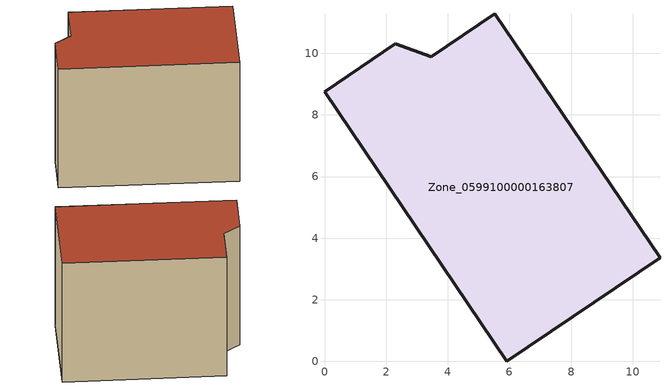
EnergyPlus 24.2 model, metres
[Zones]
Zone_0599100000163807
 floor ground (C_G): 5.91,0 0,8.76 2.3,10.31 3.46,9.89 5.53,11.29 10.89,3.36 z0
 wall outside (C_F): 5.91,0 10.89,3.36 5.53,11.29 3.46,9.89 2.3,10.31 0,8.76 5.91,0 z0:8.24
 roof outside (C_R): 0,8.76 5.91,0 10.89,3.36 5.53,11.29 3.46,9.89 2.3,10.31 z8.24
[BUILDING]
Pand.0599100000163807: North Axis=0; Terrain=City; Loads Convergence Tolerance Value=0.04; Temperature Convergence Tolerance Value=0.4; Solar Distribution=FullExterior; Maximum Number of Warmup Days=25; Minimum Number of Warmup Days=1
[Site:Location]
Rotterdam.The.Hague.AP_ZH_NLD Design_Conditions: Latitude=51.96; Longitude=4.45; Time Zone=1; Elevation=-4.5
[SITE:GROUNDTEMPERATURE:BUILDINGSURFACE]
18, 18, 18, 18, 18, 18, 18, 18, 18, 18, 18, 18
[MATERIAL] Thermal Absorptance=0.9; Solar Absorptance=0.7; Visible Absorptance=0.7
Name | Roughness | Thickness | Conductivity | Density | Specific Heat
G.TI.1975-1991 | MediumSmooth | 0.15 | 0.288461 | 540 | 1210
F.TI.1975-1991 | Rough | 0.3 | 0.230769 | 1920 | 840
R.TI.1975-1991 | MediumRough | 0.2 | 0.153846 | 1500 | 1000
[CONSTRUCTION]
C_G: G.TI.1975-1991
C_F: F.TI.1975-1991
C_R: R.TI.1975-1991
[ZONE]
Zone_0599100000163807: Type=1; Multiplier=1; Ceiling Height=Autocalculate; Volume=Autocalculate; Floor Area=autocalculate; Part of Total Floor Area=Yes
[ZONEINFILTRATION:DESIGNFLOWRATE]
Infil_Zone_0599100000163807: Zone or ZoneList or Space or SpaceList=Zone_0599100000163807; Schedule=AlwaysOn; Design Flow Rate Calculation Method=Flow/Area; Flow Rate per Floor Area=0.003; Constant Term Coefficient=1; Temperature Term Coefficient=0; Velocity Term Coefficient=0; Velocity Squared Term Coefficient=0
[HVACTEMPLATE:ZONE:IDEALLOADSAIRSYSTEM]
Zone_0599100000163807: Maximum Heating Supply Air Temperature=50; Minimum Cooling Supply Air Temperature=13; Maximum Heating Supply Air Humidity Ratio=0.0156; Minimum Cooling Supply Air Humidity Ratio=0.0077; Heating Limit=NoLimit; Cooling Limit=NoLimit; Dehumidification Control Type=ConstantSensibleHeatRatio; Cooling Sensible Heat Ratio=0.7; Dehumidification Setpoint=60; Humidification Control Type=None; Humidification Setpoint=30; Outdoor Air Method=None; Outdoor Air Flow Rate per Person=0.00944; Outdoor Air Flow Rate per Zone Floor Area=0; Outdoor Air Flow Rate per Zone=0; Demand Controlled Ventilation Type=None; Outdoor Air Economizer Type=NoEconomizer; Heat Recovery Type=None; Sensible Heat Recovery Effectiveness=0.7; Latent Heat Recovery Effectiveness=0.65
[ZONECONTROL:THERMOSTAT]
ThermostatControl_Zone_0599100000163807: Zone or ZoneList=Zone_0599100000163807; Control Type Schedule=DualSetpointControlType; Control 1=Thermostat_Zone_0599100000163807; Temperature Difference Between Cutout And Setpoint=0
[THERMOSTATSETPOINT:DUALSETPOINT]
Thermostat_Zone_0599100000163807: Heating Setpoint Temperature Schedule=HeatingSetpoint_Zone_0599100000163807; Cooling Setpoint Temperature Schedule=CoolingSetpoint_Zone_0599100000163807
[SCHEDULE:COMPACT]
HeatingSetpoint_Zone_0599100000163807: Through: 12/31, For: AllDays, Until: 24:00, 21
CoolingSetpoint_Zone_0599100000163807: Through: 12/31, For: AllDays, Until: 24:00, 24
DualSetpointControlType: Through: 12/31, For: AllDays, Until: 24:00, 4
AlwaysOn: Through: 12/31, For: AllDays, Until: 24:00, 1
